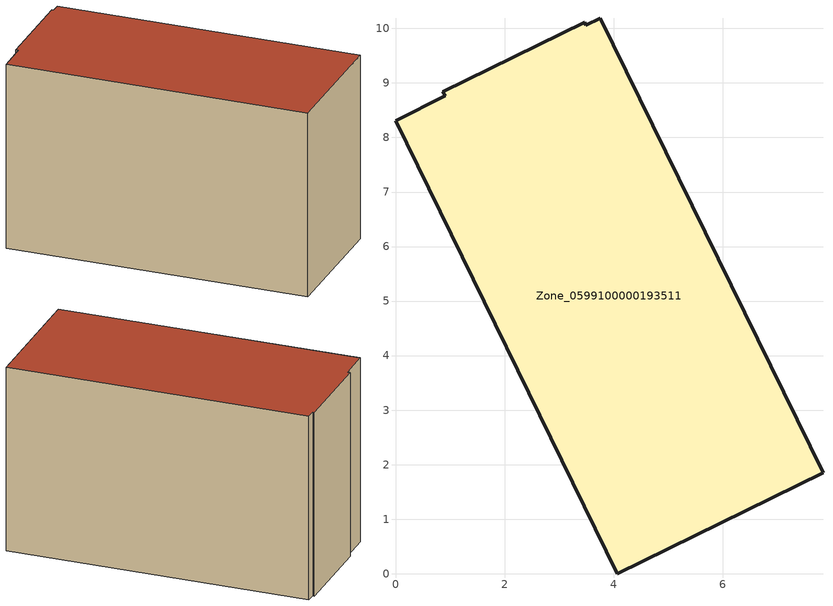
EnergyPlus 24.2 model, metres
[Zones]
Zone_0599100000193511
 floor ground (C_G): 0,8.31 0.91,8.76 0.87,8.84 3.47,10.11 3.49,10.06 3.76,10.19 7.84,1.85 4.07,0 z0
 wall outside (C_F): 0.91,8.76 0,8.31 4.07,0 7.84,1.85 3.76,10.19 3.49,10.06 3.47,10.11 0.87,8.84 0.91,8.76 z0:5.81
 roof outside (C_R): 3.47,10.11 0.87,8.84 0.91,8.76 0,8.31 4.07,0 7.84,1.85 3.76,10.19 3.49,10.06 z5.81
[BUILDING]
Pand.0599100000193511: North Axis=0; Terrain=City; Loads Convergence Tolerance Value=0.04; Temperature Convergence Tolerance Value=0.4; Solar Distribution=FullExterior; Maximum Number of Warmup Days=25; Minimum Number of Warmup Days=1
[Site:Location]
Rotterdam.The.Hague.AP_ZH_NLD Design_Conditions: Latitude=51.96; Longitude=4.45; Time Zone=1; Elevation=-4.5
[SITE:GROUNDTEMPERATURE:BUILDINGSURFACE]
18, 18, 18, 18, 18, 18, 18, 18, 18, 18, 18, 18
[MATERIAL] Thermal Absorptance=0.9; Solar Absorptance=0.7; Visible Absorptance=0.7
Name | Roughness | Thickness | Conductivity | Density | Specific Heat
G.TI.1946-1964 | MediumSmooth | 0.15 | 1 | 540 | 1210
F.TI.1946-1964 | Rough | 0.3 | 0.857143 | 1920 | 840
R.TI.1946-1964 | MediumRough | 0.2 | 0.277778 | 1500 | 1000
[CONSTRUCTION]
C_G: G.TI.1946-1964
C_F: F.TI.1946-1964
C_R: R.TI.1946-1964
[ZONE]
Zone_0599100000193511: Type=1; Multiplier=1; Ceiling Height=Autocalculate; Volume=Autocalculate; Floor Area=autocalculate; Part of Total Floor Area=Yes
[ZONEINFILTRATION:DESIGNFLOWRATE]
Infil_Zone_0599100000193511: Zone or ZoneList or Space or SpaceList=Zone_0599100000193511; Schedule=AlwaysOn; Design Flow Rate Calculation Method=Flow/Area; Flow Rate per Floor Area=0.003; Constant Term Coefficient=1; Temperature Term Coefficient=0; Velocity Term Coefficient=0; Velocity Squared Term Coefficient=0
[HVACTEMPLATE:ZONE:IDEALLOADSAIRSYSTEM]
Zone_0599100000193511: Maximum Heating Supply Air Temperature=50; Minimum Cooling Supply Air Temperature=13; Maximum Heating Supply Air Humidity Ratio=0.0156; Minimum Cooling Supply Air Humidity Ratio=0.0077; Heating Limit=NoLimit; Cooling Limit=NoLimit; Dehumidification Control Type=ConstantSensibleHeatRatio; Cooling Sensible Heat Ratio=0.7; Dehumidification Setpoint=60; Humidification Control Type=None; Humidification Setpoint=30; Outdoor Air Method=None; Outdoor Air Flow Rate per Person=0.00944; Outdoor Air Flow Rate per Zone Floor Area=0; Outdoor Air Flow Rate per Zone=0; Demand Controlled Ventilation Type=None; Outdoor Air Economizer Type=NoEconomizer; Heat Recovery Type=None; Sensible Heat Recovery Effectiveness=0.7; Latent Heat Recovery Effectiveness=0.65
[ZONECONTROL:THERMOSTAT]
ThermostatControl_Zone_0599100000193511: Zone or ZoneList=Zone_0599100000193511; Control Type Schedule=DualSetpointControlType; Control 1=Thermostat_Zone_0599100000193511; Temperature Difference Between Cutout And Setpoint=0
[THERMOSTATSETPOINT:DUALSETPOINT]
Thermostat_Zone_0599100000193511: Heating Setpoint Temperature Schedule=HeatingSetpoint_Zone_0599100000193511; Cooling Setpoint Temperature Schedule=CoolingSetpoint_Zone_0599100000193511
[SCHEDULE:COMPACT]
HeatingSetpoint_Zone_0599100000193511: Through: 12/31, For: AllDays, Until: 24:00, 21
CoolingSetpoint_Zone_0599100000193511: Through: 12/31, For: AllDays, Until: 24:00, 24
DualSetpointControlType: Through: 12/31, For: AllDays, Until: 24:00, 4
AlwaysOn: Through: 12/31, For: AllDays, Until: 24:00, 1
